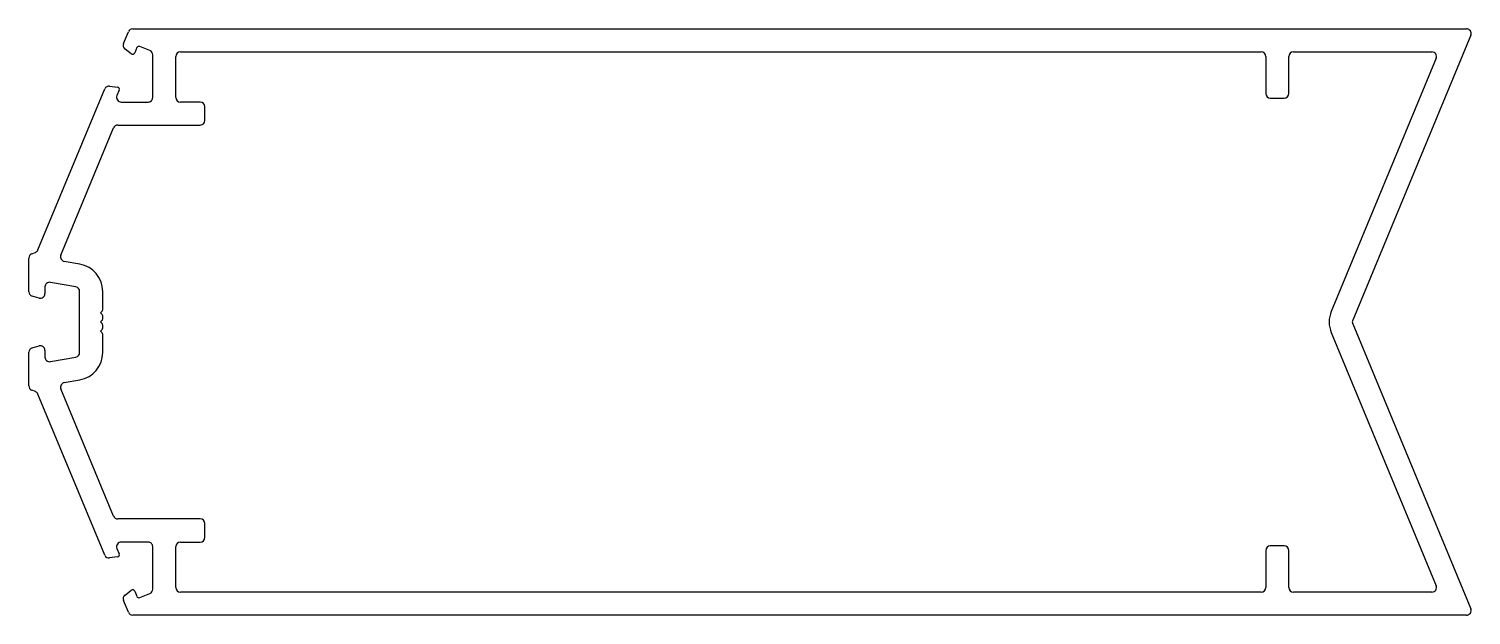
# Model space of a CAD drawing. Extents: x -88 to 68, y 20 to 83.
import ezdxf

# ---------------------------------------------------------------- set-up
doc = ezdxf.new("R2010")
doc.units = 0
doc.layers.get('0').update_dxf_attribs({"linetype": 'CONTINUOUS'})

msp = doc.modelspace()

# ---------------------------------------------------------------- linework, layer by layer
for p, q in [((-78.25, 81.78), (-77.72, 83.07)), ((-77.26, 83.38), (67.08, 83.38)), ((-77.42, 80.68), (-78.09, 81.19)), ((-76.81, 81.34), (-77.04, 80.78)), ((-75.4, 81.03), (-76.48, 81.48)), ((67.54, 82.69), (54.76, 51.82)), ((-75.09, 75.95), (-75.09, 80.57)), ((-72.59, 75.95), (-72.59, 80.38)), ((-72.09, 80.88), (44.85, 80.88)), ((45.35, 80.38), (45.35, 76.38)), ((47.85, 76.38), (47.85, 80.38)), ((48.35, 80.88), (63.34, 80.88)), ((63.8, 80.19), (52.45, 52.78)), ((-87.51, 59.44), (-80.28, 76.87)), ((-79.76, 77.18), (-78.92, 77.07)), ((-78.72, 76.73), (-78.96, 76.15)), ((-78.5, 75.45), (-75.59, 75.45)), ((-69.95, 75.45), (-72.09, 75.45)), ((-69.45, 73.46), (-69.45, 74.95)), ((45.85, 75.88), (47.35, 75.88)), ((-85.03, 58.88), (-79.33, 72.65)), ((-78.87, 72.96), (-69.95, 72.96)), ((-88.5, 54.9), (-88.5, 58.54)), ((-88.19, 59), (-87.78, 59.17)), ((-82.98, 57.9), (-84.66, 58.19)), ((-86.75, 55.43), (-86.75, 54.7)), ((-83.41, 55.43), (-86.16, 55.92)), ((-83, 48.32), (-83, 54.94)), ((-80.5, 52.98), (-80.5, 54.94)), ((-87.38, 54.21), (-88.13, 54.41)), ((-80.75, 52.63), (-80.57, 52.81)), ((-80.57, 52.45), (-80.75, 52.63)), ((-80.75, 51.63), (-80.57, 51.81)), ((-80.57, 51.45), (-80.75, 51.63)), ((-80.5, 51.98), (-80.5, 52.28)), ((-80.75, 50.63), (-80.57, 50.81)), ((-80.57, 50.45), (-80.75, 50.63)), ((-80.5, 50.98), (-80.5, 51.28)), ((-80.5, 48.32), (-80.5, 50.28)), ((52.45, 50.48), (63.8, 23.07)), ((54.76, 51.44), (67.54, 20.57)), ((-88.13, 48.84), (-87.38, 49.04)), ((-86.75, 48.56), (-86.75, 47.83)), ((-88.5, 44.72), (-88.5, 48.36)), ((-86.16, 47.34), (-83.41, 47.82)), ((-84.66, 45.06), (-82.98, 45.36)), ((-87.78, 44.09), (-88.19, 44.26)), ((-80.28, 26.38), (-87.51, 43.82)), ((-79.33, 30.61), (-85.03, 44.38)), ((-69.95, 30.3), (-78.87, 30.3)), ((-69.45, 28.3), (-69.45, 29.8)), ((-78.96, 27.11), (-78.72, 26.53)), ((-75.59, 27.8), (-78.5, 27.8)), ((-75.09, 22.69), (-75.09, 27.3)), ((-72.59, 22.88), (-72.59, 27.3)), ((-72.09, 27.8), (-69.95, 27.8)), ((45.35, 26.88), (45.35, 22.88)), ((47.35, 27.38), (45.85, 27.38)), ((47.85, 22.88), (47.85, 26.88)), ((-78.92, 26.19), (-79.76, 26.08)), ((-78.09, 22.06), (-77.42, 22.58)), ((-77.04, 22.47), (-76.81, 21.92)), ((-76.48, 21.78), (-75.4, 22.23)), ((44.85, 22.38), (-72.09, 22.38)), ((63.34, 22.38), (48.35, 22.38)), ((-77.72, 20.19), (-78.25, 21.48)), ((67.08, 19.88), (-77.26, 19.88))]:
    msp.add_line(p, q)
for centre, radius, start, end in [((-77.26, 82.88), 0.5, 90, 157.5), ((67.08, 82.88), 0.5, 337.5, 90), ((-77.79, 81.59), 0.5, 157.5, 232.5), ((-76.58, 81.25), 0.25, 67.5, 157.5), ((-77.27, 80.88), 0.25, 232.5, 337.5), ((-75.59, 80.57), 0.5, 0, 67.5), ((-72.09, 80.38), 0.5, 90, 180), ((44.85, 80.38), 0.5, 0, 90), ((48.35, 80.38), 0.5, 90, 180), ((63.34, 80.38), 0.5, 337.5, 90), ((-79.82, 76.68), 0.5, 82.5, 157.5), ((-78.95, 76.82), 0.25, 337.5, 82.5), ((-78.5, 75.95), 0.5, 157.5, 269.9865), ((-75.59, 75.95), 0.5, 269.9865, 0), ((-72.09, 75.95), 0.5, 180, 270), ((-69.95, 74.95), 0.5, 0, 90), ((45.85, 76.38), 0.5, 180, 270), ((47.35, 76.38), 0.5, 270, 0), ((-69.95, 73.46), 0.5, 270, 0), ((-78.87, 72.46), 0.5, 90, 157.5), ((-87.97, 59.63), 0.5, 292.5, 337.5), ((-88, 58.54), 0.5, 112.5, 180), ((-84.57, 58.69), 0.5, 157.5, 260), ((-83.5, 54.94), 3, 0, 80), ((-88, 54.9), 0.5, 180, 255), ((-87.25, 54.7), 0.5, 255, 0), ((-86.25, 55.43), 0.5, 80, 180), ((-83.5, 54.94), 0.5, 0, 80), ((-80.75, 52.98), 0.25, 315, 0.1296), ((-80.75, 52.28), 0.25, 360, 45), ((-80.75, 51.98), 0.25, 315, 360), ((55.22, 51.63), 3, 157.5, 202.5), ((55.22, 51.63), 0.5, 157.5, 202.5), ((-80.75, 51.28), 0.25, 0, 45), ((-80.75, 50.98), 0.25, 315, 0), ((-80.75, 50.28), 0.25, 0, 45), ((-88, 48.36), 0.5, 105, 180), ((-87.25, 48.56), 0.5, 0, 105), ((-86.25, 47.83), 0.5, 180, 280), ((-83.5, 48.32), 0.5, 280, 0), ((-83.5, 48.32), 3, 280, 0), ((-88, 44.72), 0.5, 180, 247.5), ((-87.97, 43.63), 0.5, 22.5, 67.5), ((-84.57, 44.57), 0.5, 100, 202.5), ((-78.87, 30.8), 0.5, 202.5, 270), ((-69.95, 29.8), 0.5, 0, 90), ((-69.95, 28.3), 0.5, 270, 0), ((-78.5, 27.3), 0.5, 90.0135, 202.5), ((-75.59, 27.3), 0.5, 0, 90.0135), ((-72.09, 27.3), 0.5, 90, 180), ((45.85, 26.88), 0.5, 90, 180), ((47.35, 26.88), 0.5, 360, 90), ((-79.82, 26.57), 0.5, 202.5, 277.5), ((-78.95, 26.44), 0.25, 277.5, 22.5), ((-77.79, 21.67), 0.5, 127.5, 202.5), ((-77.27, 22.38), 0.25, 22.5, 127.5), ((-76.58, 22.01), 0.25, 202.5, 292.5), ((-75.59, 22.69), 0.5, 292.5, 0), ((-72.09, 22.88), 0.5, 180, 270), ((44.85, 22.88), 0.5, 270, 360), ((48.35, 22.88), 0.5, 180, 270), ((63.34, 22.88), 0.5, 270, 22.5), ((67.08, 20.38), 0.5, 270, 22.5), ((-77.26, 20.38), 0.5, 202.5, 270)]:
    msp.add_arc(centre, radius, start, end)

doc.saveas('drawing.dxf')
